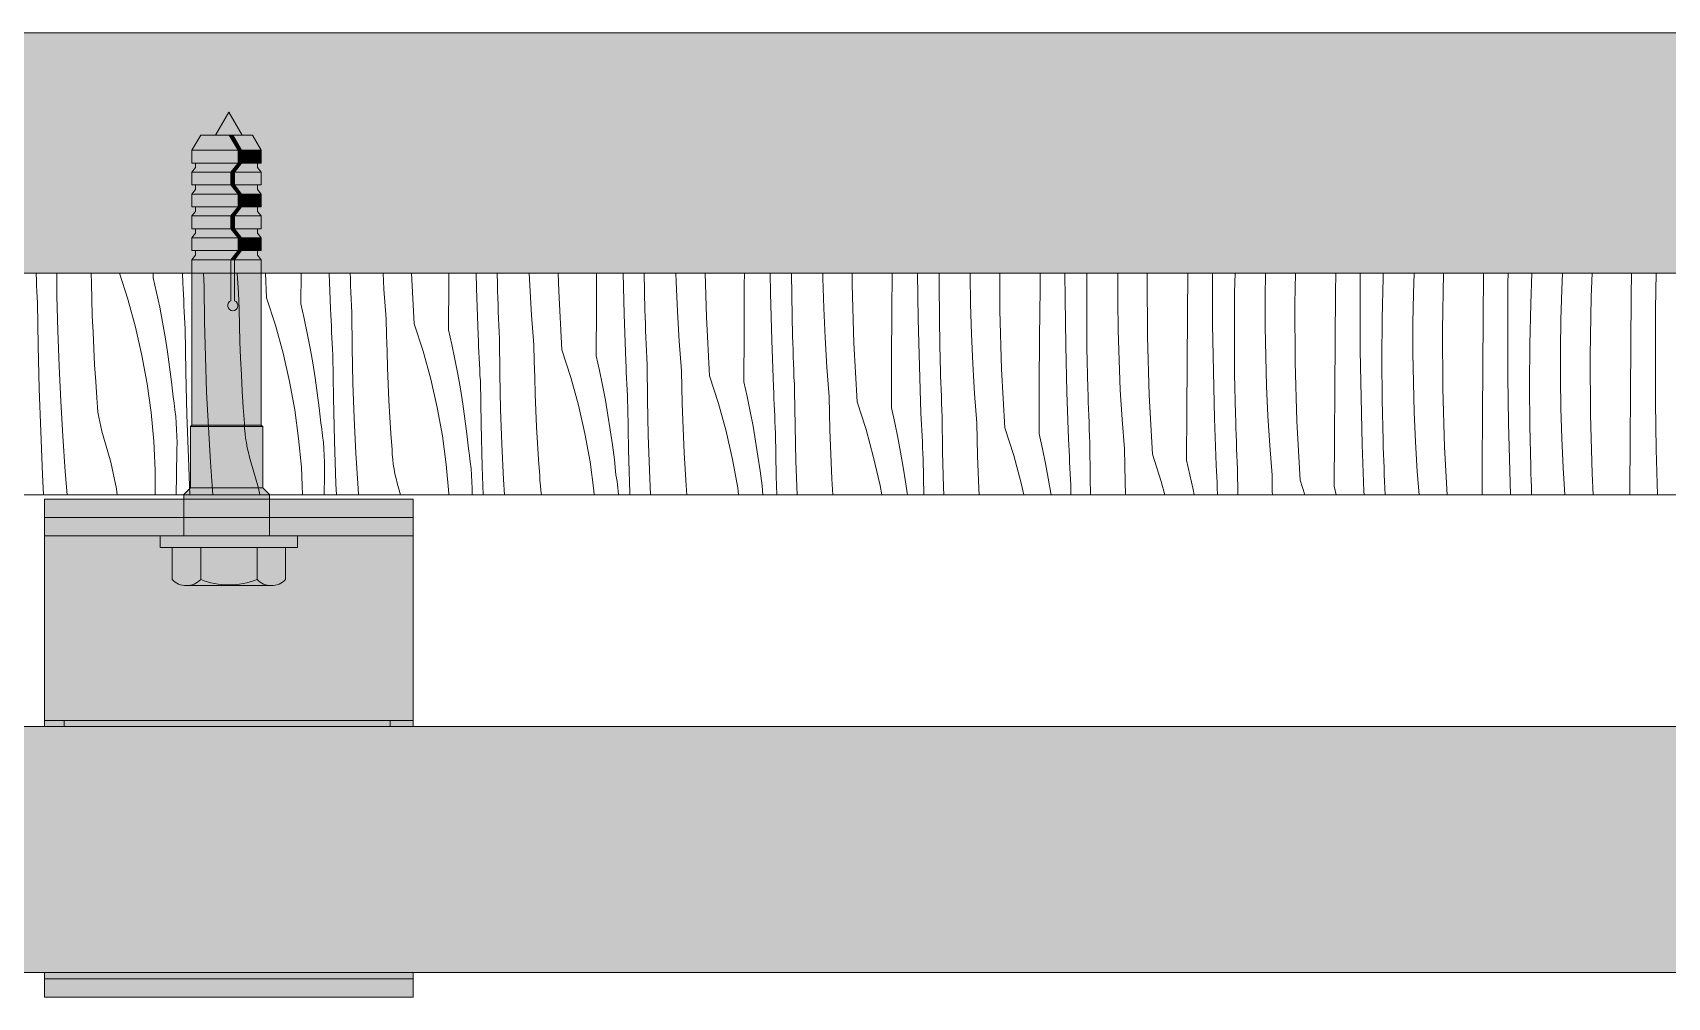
# Model space of a CAD drawing. Header units: millimetres. Extents: x -7826 to 55813, y 465 to 25965.
# Drawn here: x 6212 to 7541, y 20708 to 21492 of the extents above; entities that cross this region are included whole.
import ezdxf

# ---------------------------------------------------------------- set-up
doc = ezdxf.new("R2010")
doc.units = ezdxf.units.MM
for name, color, linetype, lineweight in [('2D - Ogolne2', 251, 'Continuous', 15), ('2D Drafting - General102', 254, 'Continuous', 13), ('2D Drafting - General121', 255, 'Continuous', 0), ('2D Drafting - General2', 251, 'Continuous', 15), ('2D Drafting - General81', 251, 'Continuous', 20)]:
    doc.layers.add(name, color=color, linetype=linetype, lineweight=lineweight)

# ---------------------------------------------------------------- blocks, each defined once
blk = doc.blocks.new('*X28')
at = {"layer": '2D Drafting - General81', "linetype": 'Continuous'}
for p, q in [((-92601.3, 69548.5), (-92601.3, 69549.2)), ((-92601, 69543.9), (-92601.3, 69548.5)), ((-92584.3, 69530.9), (-92584.5, 69549.2)), ((-92556.3, 69541.3), (-92556.5, 69549.2)), ((-92533.3, 69549.2), (-92526.5, 69528.2)), ((-92505.9, 69545.6), (-92505.9, 69549.2)), ((-92481.8, 69541.4), (-92482.1, 69549.2)), ((-92464.8, 69543.9), (-92465, 69549.2)), ((-92436.5, 69533.4), (-92437.7, 69549.2)), ((-92413.7, 69529.4), (-92414.7, 69549.2)), ((-92385.9, 69524.5), (-92385.7, 69549.2)), ((-92361.7, 69520.2), (-92362.8, 69549.2)), ((-92345.6, 69544.9), (-92345.7, 69549.2)), ((-92318.3, 69536.3), (-92319, 69549.2)), ((-92293.6, 69508.2), (-92295.8, 69549.2)), ((-92265.6, 69542.6), (-92265.5, 69549.2)), ((-92243, 69537.2), (-92243.4, 69549.2)), ((-92226, 69540.4), (-92226.2, 69549.2)), ((-92199.6, 69539.2), (-92200.1, 69549.2)), ((-92176.1, 69534.8), (-92176.5, 69549.2)), ((-92145.5, 69521.5), (-92145.3, 69549.2)), ((-92123, 69516), (-92123.8, 69549.2)), ((-92106, 69519.2), (-92106.6, 69549.2)), ((-92080.7, 69542.2), (-92080.9, 69549.2)), ((-92056, 69513.6), (-92057.1, 69549.2)), ((-92025.2, 69539.6), (-92025.1, 69549.2)), ((-92003.9, 69533), (-92004.1, 69549.2)), ((-91986.6, 69531.1), (-91986.7, 69549.2)), ((-91961.3, 69545.2), (-91961.4, 69549.2)), ((-91937.4, 69540.2), (-91937.4, 69549.2)), ((-91905.1, 69518.5), (-91904.9, 69549.2)), ((-91883.8, 69511.8), (-91884.4, 69549.2)), ((-91866.8, 69543), (-91866.7, 69549.2)), ((-91841.6, 69548.1), (-91841.6, 69549.2)), ((-91841.2, 69524), (-91841.6, 69548.1)), ((-91817.3, 69519.1), (-91817.5, 69549.2)), ((-91784.7, 69536.6), (-91784.6, 69549.2)), ((-91764.3, 69528.8), (-91764.4, 69549.2)), ((-91746.7, 69521.8), (-91746.5, 69549.2)), ((-91721.5, 69527), (-91721.5, 69549.2)), ((-91697.5, 69545.7), (-91697.5, 69549.2)), ((-91664.7, 69515.5), (-91664.4, 69549.2)), ((-91644.4, 69545.8), (-91644.4, 69549.2)), ((-91626.4, 69533.7), (-91626.1, 69549.2)), ((-91601.5, 69529.9), (-91601.2, 69549.2)), ((-91577.5, 69524.5), (-91577, 69549.2)), ((-91544.3, 69533.7), (-91544.2, 69549.2)), ((-91524.4, 69524.6), (-91524.2, 69549.2)), ((-91505.7, 69545.5), (-91505.5, 69549.2)), ((-91481, 69532.9), (-91480.5, 69549.2)), ((-91457.4, 69503.4), (-91456.6, 69549.2)), ((-91424.2, 69512.5), (-91423.9, 69549.2)), ((-91404.1, 69541.6), (-91403.9, 69549.2)), ((-91385.6, 69524.4), (-91384.8, 69549.2)), ((-91360.2, 69535.9), (-91359.7, 69549.2)), ((-91336.5, 69530), (-91335.7, 69549.2)), ((-91303.9, 69530.7), (-91303.7, 69549.2)), ((-91284, 69520.4), (-91283.5, 69549.2)), ((-92600.8, 69539.2), (-92601, 69543.9)), ((-92600.6, 69534.5), (-92600.8, 69539.2)), ((-92600.4, 69529.8), (-92600.6, 69534.5)), ((-92556, 69527.9), (-92556.3, 69541.3)), ((-92505.9, 69545.6), (-92503.2, 69533.7)), ((-92481.6, 69536.7), (-92481.8, 69541.4)), ((-92481.4, 69532), (-92481.6, 69536.7)), ((-92464.5, 69538.3), (-92464.8, 69543.9)), ((-92464.2, 69509.8), (-92464.5, 69538.3)), ((-92345.4, 69539.4), (-92345.6, 69544.9)), ((-92345.2, 69533.8), (-92345.4, 69539.4)), ((-92316.4, 69512.2), (-92318.3, 69536.3)), ((-92265.8, 69503.3), (-92265.6, 69542.6)), ((-92241.7, 69499), (-92243, 69537.2)), ((-92225.9, 69534.8), (-92226, 69540.4)), ((-92225.7, 69529.3), (-92225.9, 69534.8)), ((-92198.2, 69515.1), (-92199.6, 69539.2)), ((-92173.5, 69487), (-92176.1, 69534.8)), ((-92079.6, 69518.1), (-92080.7, 69542.2)), ((-92025.4, 69500.3), (-92025.2, 69539.6)), ((-91960.6, 69521), (-91961.3, 69545.2)), ((-91936, 69492.4), (-91937.4, 69540.2)), ((-91866.5, 69509.9), (-91866.8, 69543)), ((-91785, 69497.3), (-91784.7, 69536.6)), ((-91697.2, 69497.9), (-91697.5, 69545.7)), ((-91644.3, 69507.6), (-91644.4, 69545.8)), ((-91506.3, 69512.5), (-91505.7, 69545.5)), ((-91404.3, 69503.4), (-91404.1, 69541.6)), ((-91361, 69511.7), (-91360.2, 69535.9)), ((-92600.1, 69525.2), (-92600.4, 69529.8)), ((-92599.5, 69490.3), (-92600.1, 69525.2)), ((-92583.6, 69502.4), (-92584.3, 69530.9)), ((-92555.5, 69514.6), (-92556, 69527.9)), ((-92526.5, 69528.2), (-92520.3, 69505.5)), ((-92503.2, 69533.7), (-92500.7, 69521.7)), ((-92500.7, 69521.7), (-92498.4, 69509.6)), ((-92481.2, 69527.4), (-92481.4, 69532)), ((-92481, 69522.7), (-92481.2, 69527.4)), ((-92480.8, 69518), (-92481, 69522.7)), ((-92436.2, 69520.1), (-92436.5, 69533.4)), ((-92413.7, 69529.4), (-92406.5, 69507)), ((-92385.9, 69524.5), (-92383.2, 69512.5)), ((-92345, 69528.3), (-92345.2, 69533.8)), ((-92344.7, 69522.7), (-92345, 69528.3)), ((-92344.5, 69517.2), (-92344.7, 69522.7)), ((-92225.5, 69523.7), (-92225.7, 69529.3)), ((-92225.3, 69518.2), (-92225.5, 69523.7)), ((-92145.7, 69482.1), (-92145.5, 69521.5)), ((-92002.9, 69494.8), (-92003.9, 69533)), ((-91985.9, 69498), (-91986.6, 69531.1)), ((-91959.5, 69496.9), (-91960.6, 69521)), ((-91840.5, 69499.9), (-91841.2, 69524)), ((-91763.8, 69490.6), (-91764.3, 69528.8)), ((-91746.5, 69488.7), (-91746.7, 69521.8)), ((-91721.2, 69502.8), (-91721.5, 69527)), ((-91626.6, 69500.6), (-91626.4, 69533.7)), ((-91601.5, 69505.8), (-91601.5, 69529.9)), ((-91577.2, 69476.7), (-91577.5, 69524.5)), ((-91544.6, 69494.3), (-91544.3, 69533.7)), ((-91524.2, 69486.4), (-91524.4, 69524.6)), ((-91481.4, 69508.8), (-91481, 69532.9)), ((-91386.3, 69491.3), (-91385.6, 69524.4)), ((-91337.3, 69482.2), (-91336.5, 69530)), ((-91304.2, 69491.3), (-91303.9, 69530.7)), ((-92554.9, 69501.3), (-92555.5, 69514.6)), ((-92498.4, 69509.6), (-92496.3, 69497.5)), ((-92480.5, 69513.3), (-92480.8, 69518)), ((-92480.3, 69508.7), (-92480.5, 69513.3)), ((-92480.1, 69504), (-92480.3, 69508.7)), ((-92463.5, 69481.2), (-92464.2, 69509.8)), ((-92435.9, 69506.8), (-92436.2, 69520.1)), ((-92383.2, 69512.5), (-92380.7, 69500.5)), ((-92361.5, 69515.5), (-92361.7, 69520.2)), ((-92361.3, 69510.9), (-92361.5, 69515.5)), ((-92361.1, 69506.2), (-92361.3, 69510.9)), ((-92344.1, 69488.6), (-92344.5, 69517.2)), ((-92316.2, 69498.9), (-92316.4, 69512.2)), ((-92293.6, 69508.2), (-92286.4, 69485.8)), ((-92225.1, 69512.6), (-92225.3, 69518.2)), ((-92224.9, 69507.1), (-92225.1, 69512.6)), ((-92196.4, 69491.1), (-92198.2, 69515.1)), ((-92121.6, 69477.9), (-92123, 69516)), ((-92105.8, 69513.7), (-92106, 69519.2)), ((-92105.6, 69508.1), (-92105.8, 69513.7)), ((-92105.5, 69502.6), (-92105.6, 69508.1)), ((-92078.1, 69494), (-92079.6, 69518.1)), ((-92053.5, 69465.9), (-92056, 69513.6)), ((-91905.4, 69479.1), (-91905.1, 69518.5)), ((-91882.8, 69473.7), (-91883.8, 69511.8)), ((-91865.8, 69476.9), (-91866.5, 69509.9)), ((-91815.9, 69471.3), (-91817.3, 69519.1)), ((-91664.9, 69476.1), (-91664.7, 69515.5)), ((-91643.7, 69469.5), (-91644.3, 69507.6)), ((-91506.6, 69479.4), (-91506.3, 69512.5)), ((-91481.4, 69484.6), (-91481.4, 69508.8)), ((-91424.5, 69473.1), (-91424.2, 69512.5)), ((-91361.3, 69487.6), (-91361, 69511.7)), ((-91284.2, 69482.3), (-91284, 69520.4)), ((-92582.6, 69473.8), (-92583.6, 69502.4)), ((-92554.3, 69488), (-92554.9, 69501.3)), ((-92520.3, 69505.5), (-92515.1, 69482.5)), ((-92496.3, 69497.5), (-92494.4, 69485.4)), ((-92479.5, 69469.1), (-92480.1, 69504)), ((-92435.4, 69493.5), (-92435.9, 69506.8)), ((-92406.5, 69507), (-92400.2, 69484.3)), ((-92380.7, 69500.5), (-92378.3, 69488.4)), ((-92360.9, 69501.5), (-92361.1, 69506.2)), ((-92360.7, 69496.8), (-92360.9, 69501.5)), ((-92360.5, 69492.2), (-92360.7, 69496.8)), ((-92315.8, 69485.6), (-92316.2, 69498.9)), ((-92265.8, 69503.3), (-92263.1, 69491.3)), ((-92241.5, 69494.4), (-92241.7, 69499)), ((-92241.3, 69489.7), (-92241.5, 69494.4)), ((-92224.7, 69501.5), (-92224.9, 69507.1)), ((-92224.4, 69496), (-92224.7, 69501.5)), ((-92224.1, 69467.4), (-92224.4, 69496)), ((-92105.3, 69497), (-92105.5, 69502.6)), ((-92105, 69491.5), (-92105.3, 69497)), ((-92025.7, 69461), (-92025.4, 69500.3)), ((-92001.5, 69456.7), (-92002.9, 69494.8)), ((-91985.7, 69492.5), (-91985.9, 69498)), ((-91958, 69472.8), (-91959.5, 69496.9)), ((-91839.4, 69475.7), (-91840.5, 69499.9)), ((-91785.3, 69458), (-91785, 69497.3)), ((-91720.4, 69478.7), (-91721.2, 69502.8)), ((-91695.8, 69450.1), (-91697.2, 69497.9)), ((-91626.4, 69467.6), (-91626.6, 69500.6)), ((-91601.1, 69481.6), (-91601.5, 69505.8)), ((-91544.9, 69455), (-91544.6, 69494.3)), ((-91457.1, 69455.6), (-91457.4, 69503.4)), ((-91404.1, 69465.3), (-91404.3, 69503.4)), ((-92598.7, 69455.4), (-92599.5, 69490.3)), ((-92553.6, 69474.7), (-92554.3, 69488)), ((-92515.1, 69482.5), (-92510.9, 69459.4)), ((-92494.4, 69485.4), (-92492.6, 69473.3)), ((-92462.5, 69452.6), (-92463.5, 69481.2)), ((-92434.9, 69480.1), (-92435.4, 69493.5)), ((-92400.2, 69484.3), (-92395, 69461.4)), ((-92378.3, 69488.4), (-92376.2, 69476.4)), ((-92360.2, 69487.5), (-92360.5, 69492.2)), ((-92360, 69482.8), (-92360.2, 69487.5)), ((-92359.4, 69447.9), (-92360, 69482.8)), ((-92343.5, 69460), (-92344.1, 69488.6)), ((-92315.4, 69472.3), (-92315.8, 69485.6)), ((-92286.4, 69485.8), (-92280.2, 69463.1)), ((-92263.1, 69491.3), (-92260.6, 69479.3)), ((-92241.1, 69485), (-92241.3, 69489.7)), ((-92240.8, 69480.3), (-92241.1, 69485)), ((-92196.1, 69477.7), (-92196.4, 69491.1)), ((-92173.5, 69487), (-92166.3, 69464.6)), ((-92145.7, 69482.1), (-92143, 69470.2)), ((-92104.8, 69485.9), (-92105, 69491.5)), ((-92104.6, 69480.4), (-92104.8, 69485.9)), ((-92076.3, 69469.9), (-92078.1, 69494)), ((-91985.6, 69486.9), (-91985.7, 69492.5)), ((-91985.4, 69481.4), (-91985.6, 69486.9)), ((-91985.2, 69475.8), (-91985.4, 69481.4)), ((-91933.4, 69444.7), (-91936, 69492.4)), ((-91762.8, 69452.5), (-91763.8, 69490.6)), ((-91745.8, 69455.7), (-91746.5, 69488.7)), ((-91600.4, 69457.5), (-91601.1, 69481.6)), ((-91523.6, 69448.3), (-91524.2, 69486.4)), ((-91481, 69460.5), (-91481.4, 69484.6)), ((-91386.5, 69458.3), (-91386.3, 69491.3)), ((-91361.3, 69463.5), (-91361.3, 69487.6)), ((-91337, 69434.4), (-91337.3, 69482.2)), ((-91304.5, 69452), (-91304.2, 69491.3)), ((-91284.1, 69444.1), (-91284.2, 69482.3)), ((-92581.2, 69445.3), (-92582.6, 69473.8)), ((-92552.7, 69461.4), (-92553.6, 69474.7)), ((-92492.6, 69473.3), (-92491.1, 69461.1)), ((-92478.6, 69434.2), (-92479.5, 69469.1)), ((-92434.2, 69466.8), (-92434.9, 69480.1)), ((-92376.2, 69476.4), (-92374.3, 69464.2)), ((-92314.8, 69459), (-92315.4, 69472.3)), ((-92260.6, 69479.3), (-92258.3, 69467.3)), ((-92240.6, 69475.7), (-92240.8, 69480.3)), ((-92240.4, 69471), (-92240.6, 69475.7)), ((-92240.2, 69466.3), (-92240.4, 69471)), ((-92195.7, 69464.4), (-92196.1, 69477.7)), ((-92143, 69470.2), (-92140.5, 69458.2)), ((-92121.4, 69473.2), (-92121.6, 69477.9)), ((-92121.2, 69468.5), (-92121.4, 69473.2)), ((-92121, 69463.9), (-92121.2, 69468.5)), ((-92104.3, 69474.8), (-92104.6, 69480.4)), ((-92104, 69446.3), (-92104.3, 69474.8)), ((-92076, 69456.6), (-92076.3, 69469.9)), ((-91985, 69470.3), (-91985.2, 69475.8)), ((-91984.8, 69464.8), (-91985, 69470.3)), ((-91956.2, 69448.7), (-91958, 69472.8)), ((-91905.6, 69439.8), (-91905.4, 69479.1)), ((-91881.5, 69435.5), (-91882.8, 69473.7)), ((-91865.7, 69471.3), (-91865.8, 69476.9)), ((-91865.5, 69465.8), (-91865.7, 69471.3)), ((-91838, 69451.6), (-91839.4, 69475.7)), ((-91813.3, 69423.5), (-91815.9, 69471.3)), ((-91719.4, 69454.6), (-91720.4, 69478.7)), ((-91665.2, 69436.8), (-91664.9, 69476.1)), ((-91642.7, 69431.3), (-91643.7, 69469.5)), ((-91625.7, 69434.5), (-91626.4, 69467.6)), ((-91575.8, 69428.9), (-91577.2, 69476.7)), ((-91506.3, 69446.4), (-91506.6, 69479.4)), ((-91424.8, 69433.8), (-91424.5, 69473.1)), ((-92597.5, 69420.5), (-92598.7, 69455.4)), ((-92551.8, 69448.1), (-92552.7, 69461.4)), ((-92510.9, 69459.4), (-92507.7, 69436.1)), ((-92491.1, 69461.1), (-92489.8, 69448.9)), ((-92433.5, 69453.5), (-92434.2, 69466.8)), ((-92395, 69461.4), (-92390.8, 69438.2)), ((-92374.3, 69464.2), (-92372.6, 69452.1)), ((-92342.4, 69431.5), (-92343.5, 69460)), ((-92314.2, 69445.7), (-92314.8, 69459)), ((-92280.2, 69463.1), (-92274.9, 69440.2)), ((-92258.3, 69467.3), (-92256.1, 69455.2)), ((-92256.1, 69455.2), (-92254.2, 69443.1)), ((-92239.9, 69461.7), (-92240.2, 69466.3)), ((-92239.3, 69426.7), (-92239.9, 69461.7)), ((-92223.4, 69438.9), (-92224.1, 69467.4)), ((-92195.3, 69451.1), (-92195.7, 69464.4)), ((-92166.3, 69464.6), (-92160.1, 69442)), ((-92140.5, 69458.2), (-92138.2, 69446.1)), ((-92120.8, 69459.2), (-92121, 69463.9)), ((-92120.6, 69454.5), (-92120.8, 69459.2)), ((-92120.3, 69449.8), (-92120.6, 69454.5)), ((-92075.7, 69443.3), (-92076, 69456.6)), ((-92053.5, 69465.9), (-92046.3, 69443.5)), ((-92025.7, 69461), (-92023, 69449)), ((-92001.3, 69452), (-92001.5, 69456.7)), ((-91984.5, 69459.2), (-91984.8, 69464.8)), ((-91984.3, 69453.7), (-91984.5, 69459.2)), ((-91865.3, 69460.2), (-91865.5, 69465.8)), ((-91865.1, 69454.7), (-91865.3, 69460.2)), ((-91864.9, 69449.1), (-91865.1, 69454.7)), ((-91785.5, 69418.6), (-91785.3, 69458)), ((-91745.6, 69450.2), (-91745.8, 69455.7)), ((-91717.9, 69430.5), (-91719.4, 69454.6)), ((-91599.3, 69433.4), (-91600.4, 69457.5)), ((-91545.1, 69415.6), (-91544.9, 69455)), ((-91480.3, 69436.3), (-91481, 69460.5)), ((-91455.7, 69407.8), (-91457.1, 69455.6)), ((-91403.6, 69427.1), (-91404.1, 69465.3)), ((-91386.2, 69425.2), (-91386.5, 69458.3)), ((-91361, 69439.3), (-91361.3, 69463.5)), ((-92579.5, 69416.7), (-92581.2, 69445.3)), ((-92551.6, 69444.2), (-92551.8, 69448.1)), ((-92551.3, 69440.3), (-92551.6, 69444.2)), ((-92488.9, 69443.6), (-92489.8, 69448.9)), ((-92488.3, 69438.2), (-92488.9, 69443.6)), ((-92461.1, 69424.1), (-92462.5, 69452.6)), ((-92432.7, 69440.2), (-92433.5, 69453.5)), ((-92372.6, 69452.1), (-92371, 69439.9)), ((-92358.5, 69413), (-92359.4, 69447.9)), ((-92313.4, 69432.4), (-92314.2, 69445.7)), ((-92254.2, 69443.1), (-92252.5, 69430.9)), ((-92194.7, 69437.8), (-92195.3, 69451.1)), ((-92160.1, 69442), (-92154.9, 69419)), ((-92138.2, 69446.1), (-92136.1, 69434)), ((-92120.1, 69445.2), (-92120.3, 69449.8)), ((-92119.9, 69440.5), (-92120.1, 69445.2)), ((-92103.3, 69417.7), (-92104, 69446.3)), ((-92075.2, 69429.9), (-92075.7, 69443.3)), ((-92046.3, 69443.5), (-92040, 69420.8)), ((-92023, 69449), (-92020.4, 69437)), ((-92001.1, 69447.4), (-92001.3, 69452)), ((-92000.9, 69442.7), (-92001.1, 69447.4)), ((-92000.7, 69438), (-92000.9, 69442.7)), ((-91983.9, 69425.1), (-91984.3, 69453.7)), ((-91956, 69435.4), (-91956.2, 69448.7)), ((-91933.4, 69444.7), (-91926.2, 69422.3)), ((-91864.7, 69443.6), (-91864.9, 69449.1)), ((-91864.5, 69438), (-91864.7, 69443.6)), ((-91836.2, 69427.5), (-91838, 69451.6)), ((-91761.4, 69414.4), (-91762.8, 69452.5)), ((-91745.4, 69444.6), (-91745.6, 69450.2)), ((-91745.3, 69439.1), (-91745.4, 69444.6)), ((-91693.3, 69402.3), (-91695.8, 69450.1)), ((-91522.6, 69410.1), (-91523.6, 69448.3)), ((-91505.6, 69413.4), (-91506.3, 69446.4)), ((-91304.7, 69412.6), (-91304.5, 69452)), ((-91283.5, 69406), (-91284.1, 69444.1)), ((-92550.9, 69436.3), (-92551.3, 69440.3)), ((-92550.3, 69432.4), (-92550.9, 69436.3)), ((-92549.5, 69428.5), (-92550.3, 69432.4)), ((-92548.7, 69424.7), (-92549.5, 69428.5)), ((-92507.7, 69436.1), (-92505.6, 69412.7)), ((-92487.7, 69432.9), (-92488.3, 69438.2)), ((-92487.2, 69427.5), (-92487.7, 69432.9)), ((-92477.4, 69399.3), (-92478.6, 69434.2)), ((-92431.7, 69427), (-92432.7, 69440.2)), ((-92390.8, 69438.2), (-92387.7, 69414.9)), ((-92371, 69439.9), (-92369.7, 69427.7)), ((-92368.9, 69422.4), (-92369.7, 69427.7)), ((-92341.1, 69402.9), (-92342.4, 69431.5)), ((-92312.6, 69419.1), (-92313.4, 69432.4)), ((-92274.9, 69440.2), (-92270.8, 69417.1)), ((-92252.5, 69430.9), (-92251, 69418.7)), ((-92222.4, 69410.3), (-92223.4, 69438.9)), ((-92194.1, 69424.5), (-92194.7, 69437.8)), ((-92136.1, 69434), (-92134.2, 69421.9)), ((-92119.3, 69405.6), (-92119.9, 69440.5)), ((-92074.7, 69416.6), (-92075.2, 69429.9)), ((-92020.4, 69437), (-92018.1, 69424.9)), ((-92000.5, 69433.3), (-92000.7, 69438)), ((-92000.3, 69428.7), (-92000.5, 69433.3)), ((-92000, 69424), (-92000.3, 69428.7)), ((-91955.6, 69422.1), (-91956, 69435.4)), ((-91905.6, 69439.8), (-91902.9, 69427.8)), ((-91902.9, 69427.8), (-91900.4, 69415.8)), ((-91881.3, 69430.9), (-91881.5, 69435.5)), ((-91881.1, 69426.2), (-91881.3, 69430.9)), ((-91864.2, 69432.5), (-91864.5, 69438)), ((-91863.9, 69403.9), (-91864.2, 69432.5)), ((-91835.9, 69414.2), (-91836.2, 69427.5)), ((-91745.1, 69433.5), (-91745.3, 69439.1)), ((-91744.8, 69428), (-91745.1, 69433.5)), ((-91744.6, 69422.4), (-91744.8, 69428)), ((-91716.1, 69406.4), (-91717.9, 69430.5)), ((-91665.5, 69397.4), (-91665.2, 69436.8)), ((-91641.3, 69393.2), (-91642.7, 69431.3)), ((-91625.5, 69429), (-91625.7, 69434.5)), ((-91625.4, 69423.4), (-91625.5, 69429)), ((-91597.8, 69409.3), (-91599.3, 69433.4)), ((-91573.2, 69381.2), (-91575.8, 69428.9)), ((-91479.2, 69412.2), (-91480.3, 69436.3)), ((-91425.1, 69394.4), (-91424.8, 69433.8)), ((-91360.2, 69415.2), (-91361, 69439.3)), ((-91335.6, 69386.6), (-91337, 69434.4)), ((-92596.1, 69385.6), (-92597.5, 69420.5)), ((-92577.5, 69388.2), (-92579.5, 69416.7)), ((-92547.7, 69420.9), (-92548.7, 69424.7)), ((-92546.6, 69417.1), (-92547.7, 69420.9)), ((-92540.5, 69395.7), (-92546.6, 69417.1)), ((-92486.9, 69422.2), (-92487.2, 69427.5)), ((-92486.7, 69416.8), (-92486.9, 69422.2)), ((-92486.6, 69411.4), (-92486.7, 69416.8)), ((-92459.5, 69395.6), (-92461.1, 69424.1)), ((-92431.6, 69423), (-92431.7, 69427)), ((-92431.2, 69419.1), (-92431.6, 69423)), ((-92430.8, 69415.2), (-92431.2, 69419.1)), ((-92430.2, 69411.3), (-92430.8, 69415.2)), ((-92387.7, 69414.9), (-92385.5, 69391.5)), ((-92368.2, 69417.1), (-92368.9, 69422.4)), ((-92367.6, 69411.7), (-92368.2, 69417.1)), ((-92311.7, 69405.8), (-92312.6, 69419.1)), ((-92270.8, 69417.1), (-92267.6, 69393.8)), ((-92251, 69418.7), (-92249.6, 69406.6)), ((-92238.5, 69391.8), (-92239.3, 69426.7)), ((-92193.4, 69411.2), (-92194.1, 69424.5)), ((-92154.9, 69419), (-92150.7, 69395.9)), ((-92134.2, 69421.9), (-92132.4, 69409.8)), ((-92102.3, 69389.1), (-92103.3, 69417.7)), ((-92074, 69403.3), (-92074.7, 69416.6)), ((-92040, 69420.8), (-92034.8, 69397.9)), ((-92018.1, 69424.9), (-92016, 69412.8)), ((-91999.8, 69419.3), (-92000, 69424)), ((-91999.2, 69384.4), (-91999.8, 69419.3)), ((-91983.3, 69396.5), (-91983.9, 69425.1)), ((-91955.2, 69408.8), (-91955.6, 69422.1)), ((-91926.2, 69422.3), (-91920, 69399.6)), ((-91900.4, 69415.8), (-91898.1, 69403.8)), ((-91880.9, 69421.5), (-91881.1, 69426.2)), ((-91880.6, 69416.8), (-91880.9, 69421.5)), ((-91880.4, 69412.2), (-91880.6, 69416.8)), ((-91813.3, 69423.5), (-91806.1, 69401.1)), ((-91785.5, 69418.6), (-91782.8, 69406.6)), ((-91761.2, 69409.7), (-91761.4, 69414.4)), ((-91744.4, 69416.9), (-91744.6, 69422.4)), ((-91744.1, 69411.3), (-91744.4, 69416.9)), ((-91625.2, 69417.9), (-91625.4, 69423.4)), ((-91625, 69412.3), (-91625.2, 69417.9)), ((-91545.4, 69376.3), (-91545.1, 69415.6)), ((-91402.6, 69389), (-91403.6, 69427.1)), ((-91385.6, 69392.2), (-91386.2, 69425.2)), ((-91359.2, 69391), (-91360.2, 69415.2)), ((-92505.6, 69412.7), (-92504.5, 69389.2)), ((-92487.1, 69385.1), (-92486.7, 69406)), ((-92486.7, 69406), (-92486.6, 69411.4)), ((-92429.5, 69407.4), (-92430.2, 69411.3)), ((-92428.6, 69403.5), (-92429.5, 69407.4)), ((-92427.6, 69399.7), (-92428.6, 69403.5)), ((-92367.2, 69406.4), (-92367.6, 69411.7)), ((-92366.8, 69401), (-92367.2, 69406.4)), ((-92366.6, 69395.6), (-92366.8, 69401)), ((-92357.4, 69378.1), (-92358.5, 69413)), ((-92339.4, 69374.4), (-92341.1, 69402.9)), ((-92311.5, 69401.8), (-92311.7, 69405.8)), ((-92311.2, 69397.9), (-92311.5, 69401.8)), ((-92248.8, 69401.2), (-92249.6, 69406.6)), ((-92248.1, 69395.9), (-92248.8, 69401.2)), ((-92221, 69381.7), (-92222.4, 69410.3)), ((-92192.5, 69397.9), (-92193.4, 69411.2)), ((-92132.4, 69409.8), (-92130.9, 69397.6)), ((-92118.4, 69370.7), (-92119.3, 69405.6)), ((-92073.3, 69390), (-92074, 69403.3)), ((-92016, 69412.8), (-92014.1, 69400.7)), ((-91954.6, 69395.5), (-91955.2, 69408.8)), ((-91898.1, 69403.8), (-91895.9, 69391.7)), ((-91880.2, 69407.5), (-91880.4, 69412.2)), ((-91880, 69402.8), (-91880.2, 69407.5)), ((-91879.7, 69398.1), (-91880, 69402.8)), ((-91863.2, 69375.3), (-91863.9, 69403.9)), ((-91835.5, 69400.9), (-91835.9, 69414.2)), ((-91806.1, 69401.1), (-91799.9, 69378.5)), ((-91782.8, 69406.6), (-91780.3, 69394.6)), ((-91761, 69405), (-91761.2, 69409.7)), ((-91760.8, 69400.3), (-91761, 69405)), ((-91743.8, 69382.7), (-91744.1, 69411.3)), ((-91715.8, 69393.1), (-91716.1, 69406.4)), ((-91693.3, 69402.3), (-91686.1, 69380)), ((-91624.8, 69406.8), (-91625, 69412.3)), ((-91624.6, 69401.2), (-91624.8, 69406.8)), ((-91624.3, 69395.7), (-91624.6, 69401.2)), ((-91596, 69385.2), (-91597.8, 69409.3)), ((-91521.3, 69372), (-91522.6, 69410.1)), ((-91505.5, 69407.8), (-91505.6, 69413.4)), ((-91505.3, 69402.3), (-91505.5, 69407.8)), ((-91505.1, 69396.7), (-91505.3, 69402.3)), ((-91477.8, 69388.1), (-91479.2, 69412.2)), ((-91453.6, 69369.2), (-91455.7, 69407.8)), ((-91305, 69373.3), (-91304.7, 69412.6)), ((-91282.5, 69369.2), (-91283.5, 69406)), ((-92575.9, 69369.2), (-92577.5, 69388.2)), ((-92535.9, 69374.1), (-92540.5, 69395.7)), ((-92504.5, 69389.2), (-92504.5, 69369.2)), ((-92476.2, 69369.2), (-92477.4, 69399.3)), ((-92457.6, 69369.2), (-92459.5, 69395.6)), ((-92426.5, 69395.9), (-92427.6, 69399.7)), ((-92420.4, 69374.6), (-92426.5, 69395.9)), ((-92385.5, 69391.5), (-92384.5, 69369.2)), ((-92366.6, 69390.2), (-92366.6, 69395.6)), ((-92366.6, 69384.9), (-92366.6, 69390.2)), ((-92310.7, 69394), (-92311.2, 69397.9)), ((-92310.1, 69390.1), (-92310.7, 69394)), ((-92309.4, 69386.2), (-92310.1, 69390.1)), ((-92267.6, 69393.8), (-92265.5, 69370.3)), ((-92247.5, 69390.5), (-92248.1, 69395.9)), ((-92247.1, 69385.2), (-92247.5, 69390.5)), ((-92237.7, 69369.2), (-92238.5, 69391.8)), ((-92191.6, 69384.6), (-92192.5, 69397.9)), ((-92150.7, 69395.9), (-92147.5, 69372.6)), ((-92130.9, 69397.6), (-92129.6, 69385.4)), ((-92101.4, 69369.2), (-92102.3, 69389.1)), ((-92072.5, 69376.7), (-92073.3, 69390)), ((-92034.8, 69397.9), (-92030.6, 69374.7)), ((-92014.1, 69400.7), (-92012.4, 69388.6)), ((-92012.4, 69388.6), (-92010.8, 69376.4)), ((-91982.3, 69369.2), (-91983.3, 69396.5)), ((-91954, 69382.2), (-91954.6, 69395.5)), ((-91920, 69399.6), (-91914.7, 69376.7)), ((-91895.9, 69391.7), (-91894, 69379.6)), ((-91879.2, 69369.2), (-91879.7, 69398.1)), ((-91835.1, 69387.6), (-91835.5, 69400.9)), ((-91780.3, 69394.6), (-91778, 69382.6)), ((-91760.6, 69395.7), (-91760.8, 69400.3)), ((-91760.4, 69391), (-91760.6, 69395.7)), ((-91760.1, 69386.3), (-91760.4, 69391)), ((-91715.5, 69379.7), (-91715.8, 69393.1)), ((-91665.5, 69397.4), (-91662.8, 69385.5)), ((-91641.1, 69388.5), (-91641.3, 69393.2)), ((-91640.9, 69383.8), (-91641.1, 69388.5)), ((-91624.1, 69390.1), (-91624.3, 69395.7)), ((-91623.8, 69369.2), (-91624.1, 69390.1)), ((-91504.9, 69391.2), (-91505.1, 69396.7)), ((-91504.7, 69385.6), (-91504.9, 69391.2)), ((-91476.4, 69369.2), (-91477.8, 69388.1)), ((-91425.2, 69369.2), (-91425.1, 69394.4)), ((-91401.9, 69369.2), (-91402.6, 69389)), ((-91385.4, 69386.6), (-91385.6, 69392.2)), ((-91357.8, 69369.2), (-91359.2, 69391)), ((-92595.3, 69369.2), (-92596.1, 69385.6)), ((-92487.4, 69369.2), (-92487.1, 69385.1)), ((-92419.3, 69369.2), (-92420.4, 69374.6)), ((-92367, 69369.2), (-92366.6, 69384.9)), ((-92357, 69369.2), (-92357.4, 69378.1)), ((-92339, 69369.2), (-92339.4, 69374.4)), ((-92308.5, 69382.3), (-92309.4, 69386.2)), ((-92307.5, 69378.5), (-92308.5, 69382.3)), ((-92306.4, 69374.7), (-92307.5, 69378.5)), ((-92304.9, 69369.2), (-92306.4, 69374.7)), ((-92246.8, 69379.8), (-92247.1, 69385.2)), ((-92246.6, 69374.4), (-92246.8, 69379.8)), ((-92246.5, 69369.2), (-92246.6, 69374.4)), ((-92220.3, 69369.2), (-92221, 69381.7)), ((-92191.4, 69380.7), (-92191.6, 69384.6)), ((-92191.1, 69376.7), (-92191.4, 69380.7)), ((-92190.7, 69372.8), (-92191.1, 69376.7)), ((-92128.7, 69380.1), (-92129.6, 69385.4)), ((-92128, 69374.7), (-92128.7, 69380.1)), ((-92127.5, 69369.4), (-92128, 69374.7)), ((-92071.9, 69369.2), (-92072.5, 69376.7)), ((-92030.6, 69374.7), (-92029.9, 69369.2)), ((-92010.8, 69376.4), (-92010.1, 69369.2)), ((-91998.8, 69369.2), (-91999.2, 69384.4)), ((-91953.2, 69369.2), (-91954, 69382.2)), ((-91914.7, 69376.7), (-91913.4, 69369.2)), ((-91894, 69379.6), (-91892.6, 69369.2)), ((-91863, 69369.2), (-91863.2, 69375.3)), ((-91834.5, 69374.3), (-91835.1, 69387.6)), ((-91799.9, 69378.5), (-91797.8, 69369.2)), ((-91778, 69382.6), (-91775.9, 69370.5)), ((-91759.9, 69381.6), (-91760.1, 69386.3)), ((-91759.7, 69377), (-91759.9, 69381.6)), ((-91759.5, 69369.2), (-91759.7, 69377)), ((-91743.5, 69369.2), (-91743.8, 69382.7)), ((-91715.1, 69369.2), (-91715.5, 69379.7)), ((-91686.1, 69380), (-91683.1, 69369.2)), ((-91662.8, 69385.5), (-91660.2, 69373.5)), ((-91640.7, 69379.2), (-91640.9, 69383.8)), ((-91640.5, 69374.5), (-91640.7, 69379.2)), ((-91640.3, 69369.8), (-91640.5, 69374.5)), ((-91595.8, 69371.9), (-91596, 69385.2)), ((-91573.2, 69381.2), (-91569.4, 69369.2)), ((-91545.4, 69376.3), (-91543.8, 69369.2)), ((-91504.5, 69380.1), (-91504.7, 69385.6)), ((-91504.3, 69374.5), (-91504.5, 69380.1)), ((-91504, 69369.2), (-91504.3, 69374.5)), ((-91385.2, 69381.1), (-91385.4, 69386.6)), ((-91385, 69375.5), (-91385.2, 69381.1)), ((-91384.9, 69370), (-91385, 69375.5)), ((-91334.7, 69369.2), (-91335.6, 69386.6)), ((-92535.2, 69369.2), (-92535.9, 69374.1)), ((-92265.5, 69370.3), (-92265.4, 69369.2)), ((-92190.1, 69369.2), (-92190.7, 69372.8)), ((-92147.5, 69372.6), (-92147.2, 69369.2)), ((-92127.5, 69369.2), (-92127.5, 69369.4)), ((-92118.4, 69369.2), (-92118.4, 69370.7)), ((-91834.3, 69369.2), (-91834.5, 69374.3)), ((-91775.9, 69370.5), (-91775.7, 69369.2)), ((-91660.2, 69373.5), (-91659.4, 69369.2)), ((-91640.3, 69369.2), (-91640.3, 69369.8)), ((-91595.7, 69369.2), (-91595.8, 69371.9)), ((-91521.1, 69369.2), (-91521.3, 69372)), ((-91384.8, 69369.2), (-91384.9, 69370)), ((-91305, 69369.2), (-91305, 69373.3))]:
    blk.add_line(p, q, dxfattribs=at)
blk = doc.blocks.new('Wype_nienie_28')
at = {"layer": '2D Drafting - General2', "linetype": 'Continuous'}
for p, q in [((-78792.9, 69549.2), (-95828.4, 69549.2)), ((-95828.4, 69369.2), (-78792.9, 69369.2))]:
    blk.add_line(p, q, dxfattribs=at)
at = {"layer": '2D Drafting - General81', "linetype": 'Continuous'}
blk.add_blockref('*X28', (0, 0), dxfattribs=at)

msp = doc.modelspace()

# ---------------------------------------------------------------- hatches: boundary and pattern name
at = {"layer": '2D Drafting - General102', "linetype": 'Continuous'}
for points in [[(6221.36, 21098.01), (6521.36, 21098.01), (6521.36, 21113.01), (6221.36, 21113.01)], [(6521.36, 20933.01), (6521.36, 21098.01), (6221.36, 21098.01), (6221.36, 20933.01)], [(6221.36, 21083.01), (6521.36, 21083.01), (6521.36, 21098.01), (6221.36, 21098.01)], [(6221.36, 20933.01), (6221.36, 20928.1), (6521.36, 20928.1), (6521.36, 20933.01)], [(6521.36, 20723.01), (6521.36, 20728.1), (6221.36, 20728.1), (6221.36, 20723.01)], [(6521.36, 20708.01), (6521.36, 20723.01), (6221.36, 20723.01), (6221.36, 20708.01)]]:
    msp.add_hatch(color=256, dxfattribs=at).paths.add_polyline_path(points, flags=0)
at = {"layer": '2D Drafting - General121', "linetype": 'Continuous'}
for points in [[(6371.26, 21427.61), (6360.45, 21408.88), (6382.07, 21408.88)], [(6348.49, 21408.88), (6341.34, 21396.5), (6378.82, 21396.5), (6371.68, 21408.88)], [(6371.68, 21408.88), (6378.82, 21396.5), (6381.78, 21396.5), (6374.63, 21408.88)], [(6374.63, 21408.88), (6381.78, 21396.5), (6397.69, 21396.5), (6390.54, 21408.88)], [(6341.34, 21386.15), (6378.82, 21386.15), (6378.82, 21396.5), (6341.34, 21396.5)], [(6381.78, 21386.15), (6381.78, 21396.5), (6378.82, 21396.5), (6378.82, 21386.15)], [(6381.78, 21386.15), (6397.69, 21386.15), (6397.69, 21396.5), (6381.78, 21396.5)], [(6344.3, 21386.15), (6344.3, 21382.45), (6341.34, 21378.71), (6373.08, 21378.71), (6378.82, 21386.15)], [(6341.34, 21378.71), (6341.34, 21368.35), (6373.08, 21368.35), (6373.08, 21378.71)], [(6376.04, 21378.71), (6381.78, 21386.15), (6378.82, 21386.15), (6373.08, 21378.71)], [(6376.04, 21368.35), (6376.04, 21378.71), (6373.08, 21378.71), (6373.08, 21368.35)], [(6394.73, 21386.15), (6381.78, 21386.15), (6376.04, 21378.71), (6397.69, 21378.71), (6394.73, 21382.45)], [(6397.69, 21378.71), (6376.04, 21378.71), (6376.04, 21368.35), (6397.69, 21368.35)], [(6344.3, 21368.35), (6344.3, 21364.65), (6341.34, 21360.91), (6378.82, 21360.91), (6373.08, 21368.35)], [(6373.08, 21368.35), (6378.82, 21360.91), (6381.78, 21360.91), (6376.04, 21368.35)], [(6394.73, 21368.35), (6376.04, 21368.35), (6381.78, 21360.91), (6397.69, 21360.91), (6394.73, 21364.65)], [(6341.34, 21360.91), (6341.34, 21350.56), (6378.82, 21350.56), (6378.82, 21360.91)], [(6378.82, 21360.91), (6378.82, 21350.56), (6381.78, 21350.56), (6381.78, 21360.91)], [(6397.69, 21360.91), (6381.78, 21360.91), (6381.78, 21350.56), (6397.69, 21350.56)], [(6344.3, 21350.56), (6344.3, 21346.86), (6341.34, 21343.11), (6373.08, 21343.11), (6378.82, 21350.56)], [(6341.34, 21332.76), (6373.08, 21332.76), (6373.08, 21343.11), (6341.34, 21343.11)], [(6378.82, 21350.56), (6373.08, 21343.11), (6376.04, 21343.11), (6381.78, 21350.56)], [(6376.04, 21332.76), (6376.04, 21343.11), (6373.08, 21343.11), (6373.08, 21332.76)], [(6376.04, 21343.11), (6397.69, 21343.11), (6394.73, 21346.86), (6394.73, 21350.56), (6381.78, 21350.56)], [(6397.69, 21343.11), (6376.04, 21343.11), (6376.04, 21332.76), (6397.69, 21332.76)], [(6344.3, 21332.76), (6344.3, 21329.06), (6341.34, 21325.32), (6378.82, 21325.32), (6373.08, 21332.76)], [(6373.08, 21332.76), (6378.82, 21325.32), (6381.78, 21325.32), (6376.04, 21332.76)], [(6394.73, 21332.76), (6376.04, 21332.76), (6381.78, 21325.32), (6397.69, 21325.32), (6394.73, 21329.06)], [(6341.34, 21314.96), (6378.82, 21314.96), (6378.82, 21325.32), (6341.34, 21325.32)], [(6344.3, 21314.96), (6344.3, 21311.26), (6341.34, 21307.52), (6373.08, 21307.52), (6378.82, 21314.96)], [(6376.04, 21307.52), (6381.78, 21314.96), (6378.82, 21314.96), (6373.08, 21307.52)], [(6394.73, 21314.96), (6381.78, 21314.96), (6376.04, 21307.52), (6397.69, 21307.52), (6394.73, 21311.26)], [(6381.78, 21314.96), (6381.78, 21325.32), (6378.82, 21325.32), (6378.82, 21314.96)], [(6397.69, 21325.32), (6381.78, 21325.32), (6381.78, 21314.96), (6397.69, 21314.96)], [(6341.34, 21173.1), (6397.69, 21173.1), (6397.69, 21307.52), (6376.04, 21307.52), (6376.04, 21274.21, -5.4750432), (6373.08, 21274.21), (6373.08, 21307.52), (6341.34, 21307.52)], [(6373.08, 21307.52), (6373.08, 21274.21, 5.4750432), (6376.04, 21274.21), (6376.04, 21307.52)], [(6340.09, 21171.86), (6398.94, 21171.86), (6397.69, 21173.1), (6341.34, 21173.1)], [(6340.09, 21122.11), (6398.94, 21122.11), (6398.94, 21171.86), (6340.09, 21171.86)], [(6334.68, 21083.01), (6371.36, 21083.01), (6404.35, 21083.01), (6404.35, 21113.01), (6368.43, 21113.01), (6334.68, 21113.01)], [(6334.68, 21113.01), (6334.68, 21083.01), (6371.36, 21083.01), (6404.35, 21083.01), (6404.35, 21113.01), (6367.48, 21113.01)], [(6334.78, 21116.52), (6404.35, 21116.52), (6404.35, 21116.7), (6398.94, 21122.11), (6340.19, 21122.11), (6334.78, 21116.7)], [(6334.78, 21113.01), (6367.48, 21113.01), (6391.84, 21113.01), (6404.35, 21113.01), (6404.35, 21116.52), (6334.78, 21116.52)], [(6371.36, 21083.01), (6315.44, 21083.01), (6315.44, 21073.69), (6371.36, 21073.69), (6427.28, 21073.69), (6427.28, 21083.01)], [(6325.15, 21073.69), (6325.15, 21047.52, 0.4195601), (6348.45, 21047.52), (6348.45, 21073.69)], [(6348.45, 21073.69), (6348.45, 21047.52, 0.092424), (6371.36, 21043.25, 0.092424), (6394.27, 21047.52), (6394.27, 21073.69), (6371.36, 21073.69)], [(6394.27, 21073.69), (6394.27, 21047.52, 0.4195601), (6417.57, 21047.52), (6417.57, 21073.69)], [(6371.36, 21043.25, -0.092424), (6348.45, 21047.52, -0.201281), (6336.8, 21042.63), (6405.92, 21042.63, -0.201281), (6394.27, 21047.52, -0.092424)]]:
    msp.add_hatch(color=256, dxfattribs=at).paths.add_polyline_path(points, flags=0)
at = {"layer": '2D Drafting - General81', "linetype": 'Continuous'}
h = msp.add_hatch(dxfattribs=at)
h.set_pattern_fill('SOLID___DASHED', color=256, style=0, pattern_type=2)
h.set_pattern_definition([(45, (98815.82, -48252.71), (-70.71068, 70.71068), []), (45, (98780.46, -48217.35), (-70.71068, 70.71068), [75, -25])])
h.paths.add_polyline_path([(20022.95, 21296.52), (20022.95, 21492.07), (2987.96, 21492.07), (2987.38, 21296.52)], flags=0)
h = msp.add_hatch(dxfattribs=at)
h.set_pattern_fill('BETON', color=256, style=0, pattern_type=2)
h.set_pattern_definition([(45, (98815.82, -48252.71), (-70.71068, 70.71068), [75, -25]), (45, (98815.82, -48182), (-70.71068, 70.71068), [75, -25])])
h.paths.add_polyline_path([(16842.94, 20728.1), (16842.94, 20928.1), (4871.36, 20928.1), (4871.36, 20728.1)], flags=0)
msp.add_hatch(color=256, dxfattribs=at).paths.add_polyline_path([(6237.36, 20928.1), (6237.36, 20933.01), (6502.59, 20933.01), (6502.59, 20928.1)], flags=0)
msp.add_hatch(color=256, dxfattribs=at).paths.add_polyline_path([(6237.36, 20928.1), (6237.36, 20933.01), (6502.59, 20933.01), (6502.59, 20928.1)], flags=0)

# ---------------------------------------------------------------- linework, layer by layer
at = {"layer": '2D - Ogolne2', "linetype": 'Continuous'}
for p, q in [((6360.45, 21408.88), (6371.26, 21427.61)), ((6382.07, 21408.88), (6371.26, 21427.61)), ((6348.49, 21408.88), (6341.34, 21396.5)), ((6390.54, 21408.88), (6348.49, 21408.88)), ((6371.68, 21408.88), (6378.82, 21396.5)), ((6374.63, 21408.88), (6381.78, 21396.5)), ((6390.54, 21408.88), (6397.69, 21396.5)), ((6397.69, 21396.5), (6341.34, 21396.5)), ((6341.34, 21396.5), (6341.34, 21386.15)), ((6378.82, 21396.5), (6378.82, 21386.15)), ((6381.78, 21396.5), (6381.78, 21386.15)), ((6397.69, 21396.5), (6397.69, 21386.15)), ((6397.69, 21386.15), (6341.34, 21386.15)), ((6344.3, 21382.45), (6341.34, 21378.71)), ((6397.69, 21378.71), (6341.34, 21378.71)), ((6341.34, 21378.71), (6341.34, 21368.35)), ((6344.3, 21386.15), (6344.3, 21382.45)), ((6378.82, 21386.15), (6373.08, 21378.71)), ((6373.08, 21378.71), (6373.08, 21368.35)), ((6381.78, 21386.15), (6376.04, 21378.71)), ((6376.04, 21378.71), (6376.04, 21368.35)), ((6394.73, 21386.15), (6394.73, 21382.45)), ((6394.73, 21382.45), (6397.69, 21378.71)), ((6397.69, 21378.71), (6397.69, 21368.35)), ((6397.69, 21368.35), (6341.34, 21368.35)), ((6341.34, 21368.35), (6344.3, 21368.35)), ((6344.3, 21368.35), (6344.3, 21364.65)), ((6373.08, 21368.35), (6378.82, 21360.91)), ((6376.04, 21368.35), (6381.78, 21360.91)), ((6397.69, 21368.35), (6394.73, 21368.35)), ((6394.73, 21368.35), (6394.73, 21364.65)), ((6344.3, 21364.65), (6341.34, 21360.91)), ((6397.69, 21360.91), (6341.34, 21360.91)), ((6341.34, 21360.91), (6341.34, 21350.56)), ((6378.82, 21360.91), (6378.82, 21350.56)), ((6381.78, 21360.91), (6381.78, 21350.56)), ((6394.73, 21364.65), (6397.69, 21360.91)), ((6397.69, 21360.91), (6397.69, 21350.56)), ((6397.69, 21350.56), (6341.34, 21350.56)), ((6341.34, 21350.56), (6344.3, 21350.56)), ((6344.3, 21346.86), (6341.34, 21343.11)), ((6397.69, 21343.11), (6341.34, 21343.11)), ((6341.34, 21343.11), (6341.34, 21332.76)), ((6344.3, 21350.56), (6344.3, 21346.86)), ((6378.82, 21350.56), (6373.08, 21343.11)), ((6373.08, 21343.11), (6373.08, 21332.76)), ((6381.78, 21350.56), (6376.04, 21343.11)), ((6376.04, 21343.11), (6376.04, 21332.76)), ((6394.73, 21350.56), (6394.73, 21346.86)), ((6397.69, 21350.56), (6394.73, 21350.56)), ((6394.73, 21346.86), (6397.69, 21343.11)), ((6397.69, 21343.11), (6397.69, 21332.76)), ((6397.69, 21332.76), (6341.34, 21332.76)), ((6341.34, 21332.76), (6344.3, 21332.76)), ((6344.3, 21329.06), (6341.34, 21325.32)), ((6344.3, 21332.76), (6344.3, 21329.06)), ((6373.08, 21332.76), (6378.82, 21325.32)), ((6376.04, 21332.76), (6381.78, 21325.32)), ((6394.73, 21332.76), (6394.73, 21329.06)), ((6397.69, 21332.76), (6394.73, 21332.76)), ((6394.73, 21329.06), (6397.69, 21325.32)), ((6397.69, 21325.32), (6341.34, 21325.32)), ((6341.34, 21325.32), (6341.34, 21314.96)), ((6397.69, 21314.96), (6341.34, 21314.96)), ((6341.34, 21314.96), (6344.3, 21314.96)), ((6344.3, 21314.96), (6344.3, 21311.26)), ((6378.82, 21314.96), (6373.08, 21307.52)), ((6381.78, 21314.96), (6376.04, 21307.52)), ((6378.82, 21325.32), (6378.82, 21314.96)), ((6381.78, 21325.32), (6381.78, 21314.96)), ((6394.73, 21314.96), (6394.73, 21311.26)), ((6397.69, 21314.96), (6394.73, 21314.96)), ((6397.69, 21325.32), (6397.69, 21314.96)), ((6344.3, 21311.26), (6341.34, 21307.52)), ((6397.69, 21307.52), (6341.34, 21307.52)), ((6341.34, 21307.52), (6341.34, 21173.1)), ((6373.08, 21307.52), (6373.08, 21274.21)), ((6376.04, 21307.52), (6376.04, 21274.21)), ((6394.73, 21311.26), (6397.69, 21307.52)), ((6397.69, 21307.52), (6397.69, 21173.1)), ((6341.34, 21173.1), (6340.09, 21171.86)), ((6398.94, 21171.86), (6340.09, 21171.86)), ((6340.09, 21171.86), (6340.09, 21122.11)), ((6341.34, 21173.1), (6397.69, 21173.1)), ((6397.69, 21173.1), (6398.94, 21171.86)), ((6398.94, 21171.86), (6398.94, 21122.11)), ((6340.09, 21122.11), (6334.68, 21116.7)), ((6334.68, 21116.7), (6334.68, 21113.01)), ((6334.68, 21113.01), (6368.43, 21113.01)), ((6398.94, 21122.11), (6340.09, 21122.11)), ((6404.35, 21113.01), (6367.48, 21113.01)), ((6398.94, 21122.11), (6404.35, 21116.7)), ((6404.35, 21116.7), (6404.35, 21113.01))]:
    msp.add_line(p, q, dxfattribs=at)
msp.add_arc((6374.56, 21270.3), 4.18, 110.70161, 69.29839, dxfattribs=at)
at = {"layer": '2D Drafting - General2', "linetype": 'Continuous'}
for p, q in [((6221.36, 21113.01), (6221.36, 20933.01)), ((6221.36, 21113.01), (6221.36, 21098.01)), ((6334.68, 21083.01), (6334.68, 21113.01)), ((6404.35, 21083.01), (6404.35, 21113.01)), ((6521.36, 21113.01), (6521.36, 20933.01)), ((6521.36, 21098.01), (6521.36, 21113.01)), ((6521.36, 21098.01), (6221.36, 21098.01)), ((6315.44, 21083.01), (6371.36, 21083.01)), ((6315.44, 21073.69), (6315.44, 21083.01)), ((6371.36, 21073.69), (6315.44, 21073.69)), ((6325.15, 21047.52), (6325.15, 21073.69)), ((6348.45, 21047.52), (6348.45, 21073.69)), ((6427.28, 21083.01), (6371.36, 21083.01)), ((6371.36, 21073.69), (6427.28, 21073.69)), ((6394.27, 21047.52), (6394.27, 21073.69)), ((6417.57, 21047.52), (6417.57, 21073.69)), ((6427.28, 21073.69), (6427.28, 21083.01)), ((6336.8, 21042.63), (6405.92, 21042.63)), ((6221.36, 20928.1), (6221.36, 20933.01)), ((6221.36, 20933.01), (6521.36, 20933.01)), ((6521.36, 20928.1), (6521.36, 20933.01)), ((16842.94, 20728.19), (4871.36, 20728.19)), ((6221.36, 20708.01), (6221.36, 20728.1)), ((6521.36, 20708.01), (6521.36, 20728.1)), ((6221.36, 20723.01), (6521.36, 20723.01)), ((6221.36, 20708.01), (6521.36, 20708.01))]:
    msp.add_line(p, q, dxfattribs=at)
at = {"layer": '2D Drafting - General2', "linetype": 'Continuous', "flags": 128}
for points in [[(20022.95, 21296.52), (20022.95, 21492.07), (2987.96, 21492.07), (2987.38, 21296.52)], [(6371.26, 21427.61), (6360.45, 21408.88), (6382.07, 21408.88)], [(6348.49, 21408.88), (6341.34, 21396.5), (6378.82, 21396.5), (6371.68, 21408.88)], [(6371.68, 21408.88), (6378.82, 21396.5), (6381.78, 21396.5), (6374.63, 21408.88)], [(6374.63, 21408.88), (6381.78, 21396.5), (6397.69, 21396.5), (6390.54, 21408.88)], [(6341.34, 21386.15), (6378.82, 21386.15), (6378.82, 21396.5), (6341.34, 21396.5)], [(6381.78, 21386.15), (6381.78, 21396.5), (6378.82, 21396.5), (6378.82, 21386.15)], [(6381.78, 21386.15), (6397.69, 21386.15), (6397.69, 21396.5), (6381.78, 21396.5)], [(6344.3, 21386.15), (6344.3, 21382.45), (6341.34, 21378.71), (6373.08, 21378.71), (6378.82, 21386.15)], [(6341.34, 21378.71), (6341.34, 21368.35), (6373.08, 21368.35), (6373.08, 21378.71)], [(6376.04, 21378.71), (6381.78, 21386.15), (6378.82, 21386.15), (6373.08, 21378.71)], [(6376.04, 21368.35), (6376.04, 21378.71), (6373.08, 21378.71), (6373.08, 21368.35)], [(6394.73, 21386.15), (6381.78, 21386.15), (6376.04, 21378.71), (6397.69, 21378.71), (6394.73, 21382.45)], [(6397.69, 21378.71), (6376.04, 21378.71), (6376.04, 21368.35), (6397.69, 21368.35)], [(6344.3, 21368.35), (6344.3, 21364.65), (6341.34, 21360.91), (6378.82, 21360.91), (6373.08, 21368.35)], [(6373.08, 21368.35), (6378.82, 21360.91), (6381.78, 21360.91), (6376.04, 21368.35)], [(6394.73, 21368.35), (6376.04, 21368.35), (6381.78, 21360.91), (6397.69, 21360.91), (6394.73, 21364.65)], [(6341.34, 21360.91), (6341.34, 21350.56), (6378.82, 21350.56), (6378.82, 21360.91)], [(6378.82, 21360.91), (6378.82, 21350.56), (6381.78, 21350.56), (6381.78, 21360.91)], [(6397.69, 21360.91), (6381.78, 21360.91), (6381.78, 21350.56), (6397.69, 21350.56)], [(6344.3, 21350.56), (6344.3, 21346.86), (6341.34, 21343.11), (6373.08, 21343.11), (6378.82, 21350.56)], [(6341.34, 21332.76), (6373.08, 21332.76), (6373.08, 21343.11), (6341.34, 21343.11)], [(6378.82, 21350.56), (6373.08, 21343.11), (6376.04, 21343.11), (6381.78, 21350.56)], [(6376.04, 21332.76), (6376.04, 21343.11), (6373.08, 21343.11), (6373.08, 21332.76)], [(6376.04, 21343.11), (6397.69, 21343.11), (6394.73, 21346.86), (6394.73, 21350.56), (6381.78, 21350.56)], [(6397.69, 21343.11), (6376.04, 21343.11), (6376.04, 21332.76), (6397.69, 21332.76)], [(6344.3, 21332.76), (6344.3, 21329.06), (6341.34, 21325.32), (6378.82, 21325.32), (6373.08, 21332.76)], [(6373.08, 21332.76), (6378.82, 21325.32), (6381.78, 21325.32), (6376.04, 21332.76)], [(6394.73, 21332.76), (6376.04, 21332.76), (6381.78, 21325.32), (6397.69, 21325.32), (6394.73, 21329.06)], [(6341.34, 21314.96), (6378.82, 21314.96), (6378.82, 21325.32), (6341.34, 21325.32)], [(6344.3, 21314.96), (6344.3, 21311.26), (6341.34, 21307.52), (6373.08, 21307.52), (6378.82, 21314.96)], [(6376.04, 21307.52), (6381.78, 21314.96), (6378.82, 21314.96), (6373.08, 21307.52)], [(6394.73, 21314.96), (6381.78, 21314.96), (6376.04, 21307.52), (6397.69, 21307.52), (6394.73, 21311.26)], [(6381.78, 21314.96), (6381.78, 21325.32), (6378.82, 21325.32), (6378.82, 21314.96)], [(6397.69, 21325.32), (6381.78, 21325.32), (6381.78, 21314.96), (6397.69, 21314.96)], [(6340.09, 21171.86), (6398.94, 21171.86), (6397.69, 21173.1), (6341.34, 21173.1)], [(6340.09, 21122.11), (6398.94, 21122.11), (6398.94, 21171.86), (6340.09, 21171.86)], [(6221.36, 21098.01), (6521.36, 21098.01), (6521.36, 21113.01), (6221.36, 21113.01)], [(6334.68, 21083.01), (6371.36, 21083.01), (6404.35, 21083.01), (6404.35, 21113.01), (6368.43, 21113.01), (6334.68, 21113.01)], [(6334.68, 21113.01), (6334.68, 21083.01), (6371.36, 21083.01), (6404.35, 21083.01), (6404.35, 21113.01), (6367.48, 21113.01)], [(6334.78, 21116.52), (6404.35, 21116.52), (6404.35, 21116.7), (6398.94, 21122.11), (6340.19, 21122.11), (6334.78, 21116.7)], [(6334.78, 21113.01), (6367.48, 21113.01), (6391.84, 21113.01), (6404.35, 21113.01), (6404.35, 21116.52), (6334.78, 21116.52)], [(6521.36, 20933.01), (6521.36, 21098.01), (6221.36, 21098.01), (6221.36, 20933.01)], [(6221.36, 21083.01), (6521.36, 21083.01), (6521.36, 21098.01), (6221.36, 21098.01)], [(6371.36, 21083.01), (6315.44, 21083.01), (6315.44, 21073.69), (6371.36, 21073.69), (6427.28, 21073.69), (6427.28, 21083.01)], [(16842.94, 20728.1), (16842.94, 20928.1), (4871.36, 20928.1), (4871.36, 20728.1)], [(6221.36, 20933.01), (6221.36, 20928.1), (6521.36, 20928.1), (6521.36, 20933.01)], [(6237.36, 20928.1), (6237.36, 20933.01), (6502.59, 20933.01), (6502.59, 20928.1)], [(6237.36, 20928.1), (6237.36, 20933.01), (6502.59, 20933.01), (6502.59, 20928.1)], [(6521.36, 20723.01), (6521.36, 20728.1), (6221.36, 20728.1), (6221.36, 20723.01)], [(6521.36, 20708.01), (6521.36, 20723.01), (6221.36, 20723.01), (6221.36, 20708.01)]]:
    msp.add_lwpolyline(points, close=True, dxfattribs=at)
for points in [[(6341.34, 21173.1), (6397.69, 21173.1), (6397.69, 21307.52), (6376.04, 21307.52), (6376.04, 21274.21, -5.4750432), (6373.08, 21274.21), (6373.08, 21307.52), (6341.34, 21307.52)], [(6373.08, 21307.52), (6373.08, 21274.21, 5.4750432), (6376.04, 21274.21), (6376.04, 21307.52)], [(6325.15, 21073.69), (6325.15, 21047.52, 0.4195601), (6348.45, 21047.52), (6348.45, 21073.69)], [(6348.45, 21073.69), (6348.45, 21047.52, 0.092424), (6371.36, 21043.25, 0.092424), (6394.27, 21047.52), (6394.27, 21073.69), (6371.36, 21073.69)], [(6394.27, 21073.69), (6394.27, 21047.52, 0.4195601), (6417.57, 21047.52), (6417.57, 21073.69)], [(6371.36, 21043.25, -0.092424), (6348.45, 21047.52, -0.201281), (6336.8, 21042.63), (6405.92, 21042.63, -0.201281), (6394.27, 21047.52, -0.092424)]]:
    msp.add_lwpolyline(points, format="xyb", close=True, dxfattribs=at)
at = {"layer": '2D Drafting - General2', "linetype": 'Continuous'}
for centre, radius, start, end in [((6336.8, 21058.96), 16.33, 224.47805, 315.52195), ((6371.36, 21106.83), 63.58, 248.87798, 270), ((6371.36, 21106.83), 63.58, 270, 291.12202), ((6405.92, 21058.96), 16.33, 224.47805, 315.52195)]:
    msp.add_arc(centre, radius, start, end, dxfattribs=at)

# ---------------------------------------------------------------- block references
at = {"layer": '2D Drafting - General81', "linetype": 'Continuous'}
msp.add_blockref('Wype_nienie_28', (98815.82, -48252.71), dxfattribs=at)

doc.saveas('drawing.dxf')
